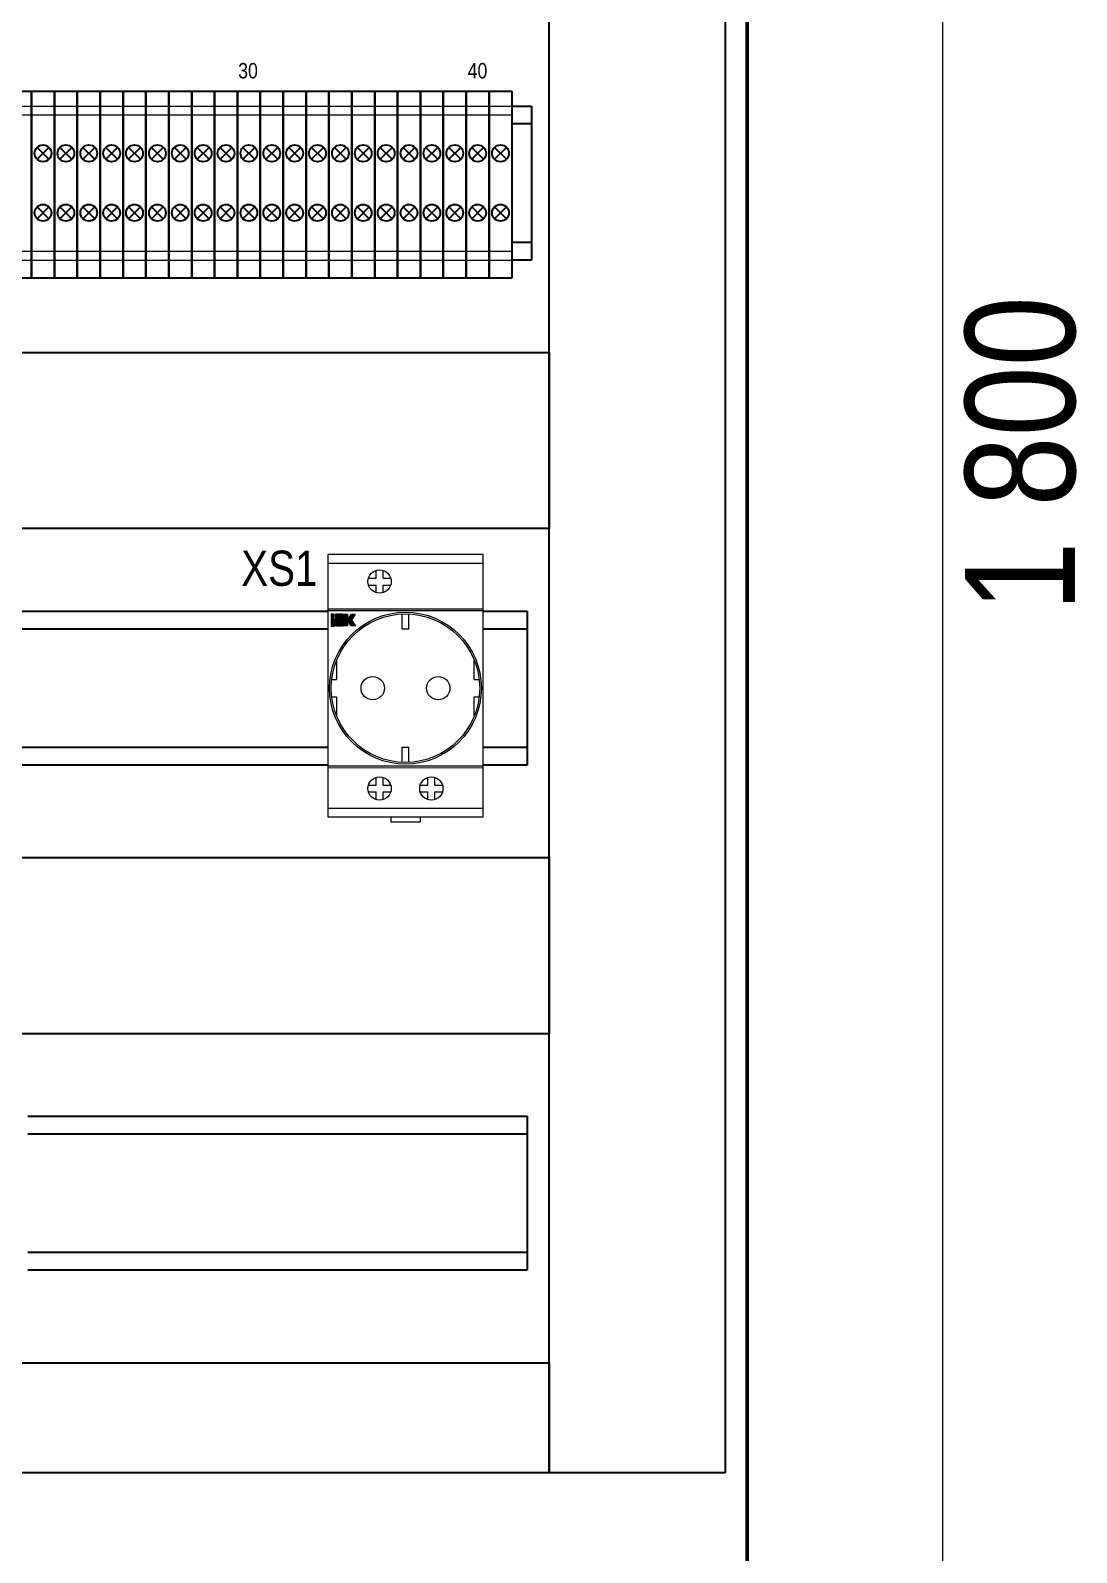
# Model space of a CAD drawing. Header units: millimetres. Extents: x -6000 to 26000, y -6000 to 26000.
# Drawn here: x 138.94 to 172.02, y -4651.19 to -4603.08 of the extents above; entities that cross this region are included whole.
import ezdxf

# ---------------------------------------------------------------- set-up
doc = ezdxf.new("R2010")
doc.units = ezdxf.units.MM
doc.header["$MEASUREMENT"] = 0
for name, color, linetype, lineweight in [('Чертеж и Рисунок_Ном._пера__1', 7, 'Continuous', 15), ('Чертеж и Рисунок_Ном._пера__2', 8, 'Continuous', 15), ('Чертеж и Рисунок_Ном._пера__21', 7, 'Continuous', 30), ('Чертеж и Рисунок_Ном._пера__41', 7, 'Continuous', 60), ('Чертеж и Рисунок_Ном._пера__7', 7, 'Continuous', 15)]:
    doc.layers.add(name, color=color, linetype=linetype, lineweight=lineweight)
for name, color, linetype, lineweight, true_color in [('Чертеж и Рисунок_Ном._пера__25', 7, 'Continuous', 0, 0x5555ff), ('Чертеж и Рисунок_Ном._пера__8', 7, 'Continuous', 15, 0xa80f02), ('Чертеж и Рисунок_Ном._пера__85', 7, 'Continuous', 5, 0x66b7ff), ('Чертеж и Рисунок_Ном._пера__9', 7, 'Continuous', 15, 0x3dad99)]:
    doc.layers.add(name, color=color, linetype=linetype, lineweight=lineweight, true_color=true_color)
doc.styles.add('СГЕНЕРИР_СТИЛЬ_1', font='')
doc.styles.get('СГЕНЕРИР_СТИЛЬ_1').set_extended_font_data('Arial Narrow')

msp = doc.modelspace()

# ---------------------------------------------------------------- hatches: boundary and pattern name
at = {"layer": 'Чертеж и Рисунок_Ном._пера__2', "linetype": 'Continuous', "lineweight": 15}
msp.add_hatch(color=8, dxfattribs=at).paths.add_polyline_path([(148.584, -4621.532), (148.584, -4621.634), (148.824, -4621.634), (148.824, -4621.532)])
at = {"layer": 'Чертеж и Рисунок_Ном._пера__8', "linetype": 'Continuous', "lineweight": 15, "true_color": 0xa80f02}
for points in [[(148.548, -4621.635), (148.548, -4621.532), (148.445, -4621.532), (148.445, -4621.635)], [(148.86, -4621.903), (148.964, -4621.903), (148.964, -4621.772), (148.999, -4621.772), (149.084, -4621.902), (149.213, -4621.902), (149.087, -4621.72), (149.212, -4621.532), (149.088, -4621.532), (148.999, -4621.668), (148.963, -4621.668), (148.962, -4621.532), (148.86, -4621.532)], [(148.548, -4621.667), (148.445, -4621.667), (148.445, -4621.909), (148.548, -4621.909)], [(148.582, -4621.666), (148.582, -4621.907), (148.824, -4621.907), (148.824, -4621.804), (148.686, -4621.805), (148.686, -4621.77), (148.824, -4621.769), (148.824, -4621.666)]]:
    msp.add_hatch(color=14, dxfattribs=at).paths.add_polyline_path(points)

# ---------------------------------------------------------------- linework, layer by layer
at = {"layer": 'Чертеж и Рисунок_Ном._пера__1', "color": 7, "linetype": 'Continuous', "lineweight": 15}
for p, q in [((138.252, -4605.474), (138.975, -4605.474)), ((138.252, -4605.752), (138.975, -4605.752)), ((138.975, -4605.474), (139.699, -4605.474)), ((138.975, -4605.752), (139.699, -4605.752)), ((139.699, -4605.474), (140.422, -4605.474)), ((139.699, -4605.752), (140.422, -4605.752)), ((140.422, -4605.474), (141.145, -4605.474)), ((140.422, -4605.752), (141.145, -4605.752)), ((141.145, -4605.474), (141.869, -4605.474)), ((141.145, -4605.752), (141.869, -4605.752)), ((141.869, -4605.474), (142.592, -4605.474)), ((141.869, -4605.752), (142.592, -4605.752)), ((142.592, -4605.474), (143.315, -4605.474)), ((142.592, -4605.752), (143.315, -4605.752)), ((143.315, -4605.474), (144.039, -4605.474)), ((143.315, -4605.752), (144.039, -4605.752)), ((144.039, -4605.474), (144.762, -4605.474)), ((144.039, -4605.752), (144.762, -4605.752)), ((144.762, -4605.474), (145.485, -4605.474)), ((144.762, -4605.752), (145.485, -4605.752)), ((145.485, -4605.474), (146.208, -4605.474)), ((145.485, -4605.752), (146.208, -4605.752)), ((146.208, -4605.474), (146.932, -4605.474)), ((146.208, -4605.752), (146.932, -4605.752)), ((146.932, -4605.474), (147.655, -4605.474)), ((146.932, -4605.752), (147.655, -4605.752)), ((147.655, -4605.474), (148.378, -4605.474)), ((147.655, -4605.752), (148.378, -4605.752)), ((148.378, -4605.474), (149.102, -4605.474)), ((148.378, -4605.752), (149.102, -4605.752)), ((149.102, -4605.474), (149.825, -4605.474)), ((149.102, -4605.752), (149.825, -4605.752)), ((149.825, -4605.474), (150.548, -4605.474)), ((149.825, -4605.752), (150.548, -4605.752)), ((150.548, -4605.474), (151.272, -4605.474)), ((150.548, -4605.752), (151.272, -4605.752)), ((151.272, -4605.474), (151.995, -4605.474)), ((151.272, -4605.752), (151.995, -4605.752)), ((151.995, -4605.474), (152.718, -4605.474)), ((151.995, -4605.752), (152.718, -4605.752)), ((152.718, -4605.474), (153.442, -4605.474)), ((152.718, -4605.752), (153.442, -4605.752)), ((153.442, -4605.474), (154.165, -4605.474)), ((153.442, -4605.752), (154.165, -4605.752)), ((138.252, -4610.064), (138.975, -4610.064)), ((138.975, -4610.064), (139.699, -4610.064)), ((139.699, -4610.064), (140.422, -4610.064)), ((140.422, -4610.064), (141.145, -4610.064)), ((141.145, -4610.064), (141.869, -4610.064)), ((141.869, -4610.064), (142.592, -4610.064)), ((142.592, -4610.064), (143.315, -4610.064)), ((143.315, -4610.064), (144.039, -4610.064)), ((144.039, -4610.064), (144.762, -4610.064)), ((144.762, -4610.064), (145.485, -4610.064)), ((145.485, -4610.064), (146.208, -4610.064)), ((146.208, -4610.064), (146.932, -4610.064)), ((146.932, -4610.064), (147.655, -4610.064)), ((147.655, -4610.064), (148.378, -4610.064)), ((148.378, -4610.064), (149.102, -4610.064)), ((149.102, -4610.064), (149.825, -4610.064)), ((149.825, -4610.064), (150.548, -4610.064)), ((150.548, -4610.064), (151.272, -4610.064)), ((151.272, -4610.064), (151.995, -4610.064)), ((151.995, -4610.064), (152.718, -4610.064)), ((152.718, -4610.064), (153.442, -4610.064)), ((153.442, -4610.064), (154.165, -4610.064)), ((138.252, -4610.342), (138.975, -4610.342)), ((138.975, -4610.342), (139.699, -4610.342)), ((139.699, -4610.342), (140.422, -4610.342)), ((140.422, -4610.342), (141.145, -4610.342)), ((141.145, -4610.342), (141.869, -4610.342)), ((141.869, -4610.342), (142.592, -4610.342)), ((142.592, -4610.342), (143.315, -4610.342)), ((143.315, -4610.342), (144.039, -4610.342)), ((144.039, -4610.342), (144.762, -4610.342)), ((144.762, -4610.342), (145.485, -4610.342)), ((145.485, -4610.342), (146.208, -4610.342)), ((146.208, -4610.342), (146.932, -4610.342)), ((146.932, -4610.342), (147.655, -4610.342)), ((147.655, -4610.342), (148.378, -4610.342)), ((148.378, -4610.342), (149.102, -4610.342)), ((149.102, -4610.342), (149.825, -4610.342)), ((149.825, -4610.342), (150.548, -4610.342)), ((150.548, -4610.342), (151.272, -4610.342)), ((151.272, -4610.342), (151.995, -4610.342)), ((151.995, -4610.342), (152.718, -4610.342)), ((152.718, -4610.342), (153.442, -4610.342)), ((153.442, -4610.342), (154.165, -4610.342))]:
    msp.add_line(p, q, dxfattribs=at)
at = {"layer": 'Чертеж и Рисунок_Ном._пера__2', "color": 8, "linetype": 'Continuous', "lineweight": 15}
msp.add_lwpolyline([(148.584, -4621.634), (148.824, -4621.634), (148.824, -4621.532), (148.584, -4621.532)], close=True, dxfattribs=at)
at = {"layer": 'Чертеж и Рисунок_Ном._пера__21', "color": 7, "linetype": 'Continuous', "lineweight": 30}
for p, q in [((155.339, -4648.664), (155.339, -4502.689)), ((160.903, -4502.689), (160.903, -4648.664)), ((138.252, -4605.002), (138.975, -4605.002)), ((138.975, -4605.002), (138.975, -4610.914)), ((138.975, -4610.914), (138.975, -4605.002)), ((138.975, -4605.002), (139.699, -4605.002)), ((139.699, -4605.002), (139.699, -4610.914)), ((139.699, -4610.914), (139.699, -4605.002)), ((139.699, -4605.002), (140.422, -4605.002)), ((140.422, -4605.002), (140.422, -4610.914)), ((140.422, -4610.914), (140.422, -4605.002)), ((140.422, -4605.002), (141.145, -4605.002)), ((141.145, -4605.002), (141.145, -4610.914)), ((141.145, -4610.914), (141.145, -4605.002)), ((141.145, -4605.002), (141.869, -4605.002)), ((141.869, -4605.002), (141.869, -4610.914)), ((141.869, -4610.914), (141.869, -4605.002)), ((141.869, -4605.002), (142.592, -4605.002)), ((142.592, -4605.002), (142.592, -4610.914)), ((142.592, -4610.914), (142.592, -4605.002)), ((142.592, -4605.002), (143.315, -4605.002)), ((143.315, -4605.002), (143.315, -4610.914)), ((143.315, -4610.914), (143.315, -4605.002)), ((143.315, -4605.002), (144.039, -4605.002)), ((144.039, -4605.002), (144.039, -4610.914)), ((144.039, -4610.914), (144.039, -4605.002)), ((144.039, -4605.002), (144.762, -4605.002)), ((144.762, -4605.002), (144.762, -4610.914)), ((144.762, -4610.914), (144.762, -4605.002)), ((144.762, -4605.002), (145.485, -4605.002)), ((145.485, -4605.002), (145.485, -4610.914)), ((145.485, -4610.914), (145.485, -4605.002)), ((145.485, -4605.002), (146.208, -4605.002)), ((146.208, -4605.002), (146.208, -4610.914)), ((146.208, -4610.914), (146.208, -4605.002)), ((146.208, -4605.002), (146.932, -4605.002)), ((146.932, -4605.002), (146.932, -4610.914)), ((146.932, -4610.914), (146.932, -4605.002)), ((146.932, -4605.002), (147.655, -4605.002)), ((147.655, -4605.002), (147.655, -4610.914)), ((147.655, -4610.914), (147.655, -4605.002)), ((147.655, -4605.002), (148.378, -4605.002)), ((148.378, -4605.002), (148.378, -4610.914)), ((148.378, -4610.914), (148.378, -4605.002)), ((148.378, -4605.002), (149.102, -4605.002)), ((149.102, -4605.002), (149.102, -4610.914)), ((149.102, -4610.914), (149.102, -4605.002)), ((149.102, -4605.002), (149.825, -4605.002)), ((149.825, -4605.002), (149.825, -4610.914)), ((149.825, -4610.914), (149.825, -4605.002)), ((149.825, -4605.002), (150.548, -4605.002)), ((150.548, -4605.002), (150.548, -4610.914)), ((150.548, -4610.914), (150.548, -4605.002)), ((150.548, -4605.002), (151.272, -4605.002)), ((151.272, -4605.002), (151.272, -4610.914)), ((151.272, -4610.914), (151.272, -4605.002)), ((151.272, -4605.002), (151.995, -4605.002)), ((151.995, -4605.002), (151.995, -4610.914)), ((151.995, -4610.914), (151.995, -4605.002)), ((151.995, -4605.002), (152.718, -4605.002)), ((152.718, -4605.002), (152.718, -4610.914)), ((152.718, -4610.914), (152.718, -4605.002)), ((152.718, -4605.002), (153.442, -4605.002)), ((153.442, -4605.002), (153.442, -4610.914)), ((153.442, -4610.914), (153.442, -4605.002)), ((153.442, -4605.002), (154.165, -4605.002)), ((154.165, -4605.002), (154.165, -4610.914)), ((154.165, -4605.474), (154.788, -4605.474)), ((154.788, -4605.474), (154.788, -4610.342)), ((154.165, -4606.03), (154.788, -4606.03)), ((154.788, -4606.03), (154.788, -4609.786)), ((139.524, -4606.782), (139.15, -4607.156)), ((139.15, -4606.782), (139.524, -4607.156)), ((140.247, -4606.782), (139.873, -4607.156)), ((139.873, -4606.782), (140.247, -4607.156)), ((140.971, -4606.782), (140.596, -4607.156)), ((140.596, -4606.782), (140.971, -4607.156)), ((141.694, -4606.782), (141.32, -4607.156)), ((141.32, -4606.782), (141.694, -4607.156)), ((142.417, -4606.782), (142.043, -4607.156)), ((142.043, -4606.782), (142.417, -4607.156)), ((143.141, -4606.782), (142.766, -4607.156)), ((142.766, -4606.782), (143.141, -4607.156)), ((143.864, -4606.782), (143.49, -4607.156)), ((143.49, -4606.782), (143.864, -4607.156)), ((144.587, -4606.782), (144.213, -4607.156)), ((144.213, -4606.782), (144.587, -4607.156)), ((145.311, -4606.782), (144.936, -4607.156)), ((144.936, -4606.782), (145.311, -4607.156)), ((146.034, -4606.782), (145.66, -4607.156)), ((145.66, -4606.782), (146.034, -4607.156)), ((146.757, -4606.782), (146.383, -4607.156)), ((146.383, -4606.782), (146.757, -4607.156)), ((147.481, -4606.782), (147.106, -4607.156)), ((147.106, -4606.782), (147.481, -4607.156)), ((148.204, -4606.782), (147.83, -4607.156)), ((147.83, -4606.782), (148.204, -4607.156)), ((148.927, -4606.782), (148.553, -4607.156)), ((148.553, -4606.782), (148.927, -4607.156)), ((149.651, -4606.782), (149.276, -4607.156)), ((149.276, -4606.782), (149.651, -4607.156)), ((150.374, -4606.782), (150, -4607.156)), ((150, -4606.782), (150.374, -4607.156)), ((151.097, -4606.782), (150.723, -4607.156)), ((150.723, -4606.782), (151.097, -4607.156)), ((151.821, -4606.782), (151.446, -4607.156)), ((151.446, -4606.782), (151.821, -4607.156)), ((152.544, -4606.782), (152.17, -4607.156)), ((152.17, -4606.782), (152.544, -4607.156)), ((153.267, -4606.782), (152.893, -4607.156)), ((152.893, -4606.782), (153.267, -4607.156)), ((153.991, -4606.782), (153.616, -4607.156)), ((153.616, -4606.782), (153.991, -4607.156)), ((139.524, -4608.66), (139.15, -4609.034)), ((139.15, -4608.66), (139.524, -4609.034)), ((140.247, -4608.66), (139.873, -4609.034)), ((139.873, -4608.66), (140.247, -4609.034)), ((140.971, -4608.66), (140.596, -4609.034)), ((140.596, -4608.66), (140.971, -4609.034)), ((141.694, -4608.66), (141.32, -4609.034)), ((141.32, -4608.66), (141.694, -4609.034)), ((142.417, -4608.66), (142.043, -4609.034)), ((142.043, -4608.66), (142.417, -4609.034)), ((143.141, -4608.66), (142.766, -4609.034)), ((142.766, -4608.66), (143.141, -4609.034)), ((143.864, -4608.66), (143.49, -4609.034)), ((143.49, -4608.66), (143.864, -4609.034)), ((144.587, -4608.66), (144.213, -4609.034)), ((144.213, -4608.66), (144.587, -4609.034)), ((145.311, -4608.66), (144.936, -4609.034)), ((144.936, -4608.66), (145.311, -4609.034)), ((146.034, -4608.66), (145.66, -4609.034)), ((145.66, -4608.66), (146.034, -4609.034)), ((146.757, -4608.66), (146.383, -4609.034)), ((146.383, -4608.66), (146.757, -4609.034)), ((147.481, -4608.66), (147.106, -4609.034)), ((147.106, -4608.66), (147.481, -4609.034)), ((148.204, -4608.66), (147.83, -4609.034)), ((147.83, -4608.66), (148.204, -4609.034)), ((148.927, -4608.66), (148.553, -4609.034)), ((148.553, -4608.66), (148.927, -4609.034)), ((149.651, -4608.66), (149.276, -4609.034)), ((149.276, -4608.66), (149.651, -4609.034)), ((150.374, -4608.66), (150, -4609.034)), ((150, -4608.66), (150.374, -4609.034)), ((151.097, -4608.66), (150.723, -4609.034)), ((150.723, -4608.66), (151.097, -4609.034)), ((151.821, -4608.66), (151.446, -4609.034)), ((151.446, -4608.66), (151.821, -4609.034)), ((152.544, -4608.66), (152.17, -4609.034)), ((152.17, -4608.66), (152.544, -4609.034)), ((153.267, -4608.66), (152.893, -4609.034)), ((152.893, -4608.66), (153.267, -4609.034)), ((153.991, -4608.66), (153.616, -4609.034)), ((153.616, -4608.66), (153.991, -4609.034)), ((154.788, -4609.786), (154.165, -4609.786)), ((154.788, -4610.342), (154.165, -4610.342)), ((138.975, -4610.914), (138.252, -4610.914)), ((139.699, -4610.914), (138.975, -4610.914)), ((140.422, -4610.914), (139.699, -4610.914)), ((141.145, -4610.914), (140.422, -4610.914)), ((141.869, -4610.914), (141.145, -4610.914)), ((142.592, -4610.914), (141.869, -4610.914)), ((143.315, -4610.914), (142.592, -4610.914)), ((144.039, -4610.914), (143.315, -4610.914)), ((144.762, -4610.914), (144.039, -4610.914)), ((145.485, -4610.914), (144.762, -4610.914)), ((146.208, -4610.914), (145.485, -4610.914)), ((146.932, -4610.914), (146.208, -4610.914)), ((147.655, -4610.914), (146.932, -4610.914)), ((148.378, -4610.914), (147.655, -4610.914)), ((149.102, -4610.914), (148.378, -4610.914)), ((149.825, -4610.914), (149.102, -4610.914)), ((150.548, -4610.914), (149.825, -4610.914)), ((151.272, -4610.914), (150.548, -4610.914)), ((151.995, -4610.914), (151.272, -4610.914)), ((152.718, -4610.914), (151.995, -4610.914)), ((153.442, -4610.914), (152.718, -4610.914)), ((154.165, -4610.914), (153.442, -4610.914)), ((84.398, -4613.263), (155.339, -4613.263)), ((155.339, -4613.263), (155.339, -4618.827)), ((155.339, -4618.827), (84.398, -4618.827)), ((132.422, -4621.435), (148.343, -4621.435)), ((153.253, -4621.435), (154.644, -4621.435)), ((154.644, -4621.435), (154.644, -4626.304)), ((132.422, -4621.992), (148.343, -4621.992)), ((153.253, -4621.992), (154.644, -4621.992)), ((154.644, -4621.992), (154.644, -4625.747)), ((148.343, -4625.747), (132.422, -4625.747)), ((154.644, -4625.747), (153.253, -4625.747)), ((148.343, -4626.304), (132.422, -4626.304)), ((154.644, -4626.304), (153.253, -4626.304)), ((84.398, -4629.225), (155.339, -4629.225)), ((155.339, -4629.225), (155.339, -4634.789)), ((155.339, -4634.789), (84.398, -4634.789)), ((138.854, -4637.397), (154.644, -4637.397)), ((154.644, -4637.397), (154.644, -4642.266)), ((138.854, -4637.954), (154.644, -4637.954)), ((154.644, -4637.954), (154.644, -4641.709)), ((154.644, -4641.709), (138.854, -4641.709)), ((154.644, -4642.266), (138.854, -4642.266)), ((84.398, -4645.187), (155.339, -4645.187)), ((155.339, -4645.187), (155.339, -4648.664)), ((155.339, -4648.664), (84.398, -4648.664)), ((160.903, -4648.664), (155.339, -4648.664))]:
    msp.add_line(p, q, dxfattribs=at)
for centre in [(139.337, -4606.969), (140.06, -4606.969), (140.784, -4606.969), (141.507, -4606.969), (142.23, -4606.969), (142.954, -4606.969), (143.677, -4606.969), (144.4, -4606.969), (145.124, -4606.969), (145.847, -4606.969), (146.57, -4606.969), (147.293, -4606.969), (148.017, -4606.969), (148.74, -4606.969), (149.463, -4606.969), (150.187, -4606.969), (150.91, -4606.969), (151.633, -4606.969), (152.357, -4606.969), (153.08, -4606.969), (153.803, -4606.969), (139.337, -4608.847), (140.06, -4608.847), (140.784, -4608.847), (141.507, -4608.847), (142.23, -4608.847), (142.954, -4608.847), (143.677, -4608.847), (144.4, -4608.847), (145.124, -4608.847), (145.847, -4608.847), (146.57, -4608.847), (147.293, -4608.847), (148.017, -4608.847), (148.74, -4608.847), (149.463, -4608.847), (150.187, -4608.847), (150.91, -4608.847), (151.633, -4608.847), (152.357, -4608.847), (153.08, -4608.847), (153.803, -4608.847)]:
    msp.add_circle(centre, 0.265, dxfattribs=at)
at = {"layer": 'Чертеж и Рисунок_Ном._пера__41', "color": 7, "linetype": 'Continuous', "lineweight": 60}
msp.add_line((161.599, -4491.255), (161.599, -4741.635), dxfattribs=at)
at = {"layer": 'Чертеж и Рисунок_Ном._пера__7', "color": 7, "linetype": 'Continuous', "lineweight": 15}
for p, q in [((148.343, -4619.915), (153.253, -4619.915)), ((149.871, -4620.392), (149.871, -4620.149)), ((150.089, -4620.392), (150.089, -4620.149)), ((149.628, -4620.392), (149.871, -4620.392)), ((149.628, -4620.61), (149.871, -4620.61)), ((149.871, -4620.853), (149.871, -4620.61)), ((150.089, -4620.392), (150.332, -4620.392)), ((150.089, -4620.853), (150.089, -4620.61)), ((150.089, -4620.61), (150.332, -4620.61)), ((148.343, -4621.36), (153.253, -4621.36)), ((148.343, -4621.415), (153.253, -4621.415)), ((150.689, -4622), (150.689, -4621.526)), ((150.907, -4622), (150.907, -4621.526)), ((150.689, -4622), (150.907, -4622)), ((148.621, -4622.996), (148.621, -4623.595)), ((152.975, -4623.595), (152.975, -4622.996)), ((148.469, -4623.595), (148.621, -4623.595)), ((152.975, -4623.595), (153.128, -4623.595)), ((148.469, -4624.144), (148.621, -4624.144)), ((148.621, -4624.144), (148.621, -4624.743)), ((152.975, -4624.144), (153.128, -4624.144)), ((152.975, -4624.743), (152.975, -4624.144)), ((150.689, -4626.213), (150.689, -4625.74)), ((150.689, -4625.74), (150.907, -4625.74)), ((150.907, -4626.213), (150.907, -4625.74)), ((148.343, -4626.328), (153.253, -4626.324)), ((148.343, -4626.383), (153.253, -4626.379)), ((149.628, -4626.933), (149.871, -4626.933)), ((149.871, -4626.933), (149.871, -4626.69)), ((150.089, -4626.933), (150.089, -4626.69)), ((150.089, -4626.933), (150.332, -4626.933)), ((151.265, -4626.933), (151.507, -4626.933)), ((151.507, -4626.933), (151.507, -4626.69)), ((151.726, -4626.933), (151.726, -4626.69)), ((151.726, -4626.933), (151.968, -4626.933)), ((149.628, -4627.151), (149.871, -4627.151)), ((149.871, -4627.394), (149.871, -4627.151)), ((150.089, -4627.394), (150.089, -4627.151)), ((150.089, -4627.151), (150.332, -4627.151)), ((151.265, -4627.151), (151.507, -4627.151)), ((151.507, -4627.394), (151.507, -4627.151)), ((151.726, -4627.394), (151.726, -4627.151)), ((151.726, -4627.151), (151.968, -4627.151)), ((148.343, -4627.661), (153.253, -4627.661)), ((148.343, -4627.934), (153.253, -4627.934)), ((150.332, -4627.934), (150.332, -4628.097)), ((151.265, -4627.934), (151.265, -4628.097))]:
    msp.add_line(p, q, dxfattribs=at)
for points in [[(153.253, -4627.934), (153.253, -4619.642), (148.343, -4619.642), (148.343, -4627.934)], [(150.332, -4628.097), (151.265, -4628.097)]]:
    msp.add_lwpolyline(points, dxfattribs=at)
for centre, radius in [((149.98, -4620.501), 0.368), ((150.798, -4623.87), 2.4), ((150.798, -4623.87), 2.346), ((149.762, -4623.87), 0.368), ((151.835, -4623.87), 0.368), ((149.98, -4627.042), 0.368), ((151.616, -4627.042), 0.368)]:
    msp.add_circle(centre, radius, dxfattribs=at)
at = {"layer": 'Чертеж и Рисунок_Ном._пера__85', "color": 151, "linetype": 'Continuous', "lineweight": 5, "true_color": 0x66b7ff}
msp.add_line((167.786, -4741.635), (167.786, -4491.255), dxfattribs=at)
at = {"layer": 'Чертеж и Рисунок_Ном._пера__9', "color": 135, "linetype": 'Continuous', "lineweight": 15, "true_color": 0x3dad99}
for points in [[(148.445, -4621.635), (148.548, -4621.635), (148.548, -4621.532), (148.445, -4621.532)], [(148.445, -4621.909), (148.548, -4621.909), (148.548, -4621.667), (148.445, -4621.667)]]:
    msp.add_lwpolyline(points, close=True, dxfattribs=at)
at = {"layer": 'Чертеж и Рисунок_Ном._пера__9', "color": 135, "linetype": 'Continuous', "lineweight": 15, "true_color": 0x3dad99, "flags": 128}
for points in [[(148.86, -4621.532), (148.962, -4621.532), (148.963, -4621.668), (148.999, -4621.668), (149.088, -4621.532), (149.212, -4621.532), (149.087, -4621.72), (149.213, -4621.902), (149.084, -4621.902), (148.999, -4621.772), (148.964, -4621.772), (148.964, -4621.903), (148.86, -4621.903)], [(148.582, -4621.666), (148.824, -4621.666), (148.824, -4621.769), (148.686, -4621.77), (148.686, -4621.805), (148.824, -4621.804), (148.824, -4621.907), (148.582, -4621.907)]]:
    msp.add_lwpolyline(points, close=True, dxfattribs=at)

# ---------------------------------------------------------------- texts
at = {"layer": 'Чертеж и Рисунок_Ном._пера__1', "color": 7, "linetype": 'Continuous', "lineweight": 15, "attachment_point": 7, "style": 'СГЕНЕРИР_СТИЛЬ_1'}
for s, insert, char_height in [('\\A1;{\\pql;\\fArial Narrow|b0|i0|c204|p34;3}', (145.509, -4604.608), 0.48685), ('\\A1;{\\pql;\\fArial Narrow|b0|i0|c204|p34;0}', (145.82, -4604.608), 0.48685), ('\\A1;{\\pql;\\fArial Narrow|b0|i0|c204|p34;4}', (152.764, -4604.6), 0.48685), ('\\A1;{\\pql;\\fArial Narrow|b0|i0|c204|p34;0}', (153.075, -4604.608), 0.48685), ('\\A1;{\\pql;\\fArial Narrow|b0|i0|c204|p34;XS1}', (145.605, -4620.653), 1.1128)]:
    msp.add_mtext(s, dxfattribs=dict(at, insert=insert, char_height=char_height))
at = {"layer": 'Чертеж и Рисунок_Ном._пера__25', "color": 173, "linetype": 'Continuous', "lineweight": 0, "true_color": 0x5555ff, "insert": (172.018, -4621.452), "char_height": 3.4775, "attachment_point": 7, "rotation": 90, "style": 'СГЕНЕРИР_СТИЛЬ_1'}
msp.add_mtext('\\A1;{\\pql;\\fArial Narrow|b0|i0|c204|p34;1\xa0800}', dxfattribs=at)

doc.saveas('drawing.dxf')
